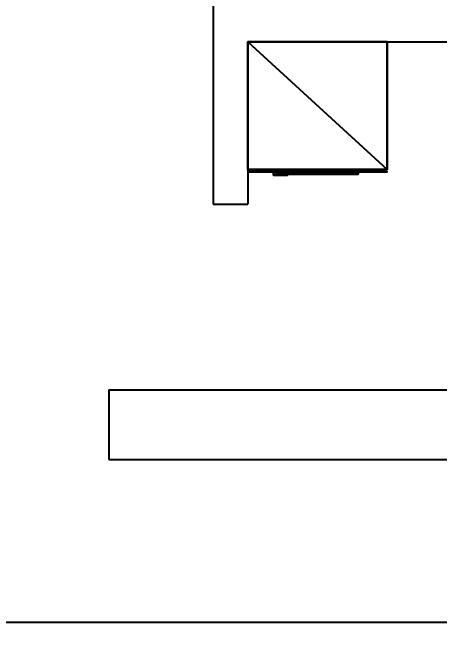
# Model space of a CAD drawing. Header units: metres. Extents: x -46 to 153, y -1 to 83.
# Drawn here: x -37.847 to -36.004, y 42.197 to 44.922 of the extents above; entities that cross this region are included whole.
import ezdxf

# ---------------------------------------------------------------- set-up
doc = ezdxf.new("R2010")
doc.units = ezdxf.units.M
doc.header["$LTSCALE"] = 0.018
for name, color, linetype in [('3DKITBATH', 3, 'Continuous'), ('DIMBLK', 3, 'Continuous'), ('LAYER-ON', 4, 'Continuous')]:
    doc.layers.add(name, color=color, linetype=linetype)
doc.styles.get("Standard").update_dxf_attribs({"font": 'ugtxt.shx'})
doc.dimstyles.new('CADWDOT', dxfattribs={"dimscale": 0.05, "dimtxt": 1.8, "dimasz": 0.08, "dimexe": 2, "dimexo": 0, "dimgap": 0.09, "dimtad": 0, "dimrnd": 0.001, "dimzin": 0, "dimdsep": 46, "dimtxsty": 'Standard', "dimblk": 'ARTDIM', "dimblk1": 'ARTDIM', "dimblk2": 'ARTDIM', "dimsah": 1, "dimcen": 0.09, "dimdle": 0.05, "dimse1": 1, "dimse2": 1, "dimadec": 0, "dimazin": 0, "dimtfac": 1, "dimtdec": 4, "dimtmove": 0, "dimatfit": 3, "dimldrblk": 'ARTDIM', "dimfxl": 0, "dimtvp": 0.9999, "dimtolj": 1, "dimtzin": 0, "dimarcsym": 0})

# ---------------------------------------------------------------- blocks, each defined once
blk = doc.blocks.new('ARTDIM')
at = {"layer": 'DIMBLK'}
for p, q in [((0, -24.9975), (0, 24.9975)), ((-24.9975, 0), (24.9975, 0))]:
    blk.add_line(p, q, dxfattribs=at)
blk.add_circle((0, 0), 8.25, dxfattribs=at)
blk = doc.blocks.new('*D134')
at = {"color": 0, "lineweight": -2, "transparency": 16777216}
blk.add_line((-44.8294, 42.2967), (-32.8374, 42.2967), dxfattribs=at)
at = {"layer": 'Defpoints', "color": 0, "transparency": 16777216}
for p in [(-44.8334, 42.9967), (-32.8334, 42.9967), (-32.8334, 42.2967)]:
    blk.add_point(p, dxfattribs=at)
at = {"color": 0, "lineweight": -2, "transparency": 16777216, "xscale": 0.004, "yscale": 0.004, "zscale": 0.004, "rotation": 180}
blk.add_blockref('ARTDIM', (-44.8334, 42.2967), dxfattribs=at)
at = {"color": 0, "lineweight": -2, "transparency": 16777216, "xscale": 0.004, "yscale": 0.004, "zscale": 0.004}
blk.add_blockref('ARTDIM', (-32.8334, 42.2967), dxfattribs=at)
at = {"color": 0, "transparency": 16777216, "insert": (-38.8334, 42.3867), "char_height": 0.09, "attachment_point": 5}
blk.add_mtext('\\A1;12.00', dxfattribs=at)
blk = doc.blocks.new('cwki31')
at = {"layer": '3DKITBATH', "color": 239, "extrusion": (0, -1, 6.12574e-17)}
blk.add_line((0, 0, 0.725), (0.6, 0, 0.725), dxfattribs=at)
at = {"layer": '3DKITBATH', "color": 192, "extrusion": (0, -1, 6.12574e-17)}
for p, q in [((0.025, -0.01, 0.025), (0.025, -0.01)), ((0.575, -0.01, 0.025), (0.575, -0.01))]:
    blk.add_line(p, q, dxfattribs=at)
at = {"layer": '3DKITBATH', "color": 235, "extrusion": (0, -1, 6.12574e-17)}
blk.add_line((0.475, -0.01, 0.8125), (0.475, -0.01, 0.7625), dxfattribs=at)
blk.add_circle((0.3, 0.45, 0.0213), 0.145, dxfattribs=at)
at = {"layer": '3DKITBATH', "color": 192}
for points in [[(0, -0.01, 0.025), (0.6, -0.01, 0.025), (0.6, -0.01), (0, -0.01)], [(0.45, -0.01, 0.075), (0.45, -0.01, 0.175), (0.55, -0.01, 0.175), (0.55, -0.01, 0.075)]]:
    blk.add_3dface(points, dxfattribs=at)
at = {"layer": '3DKITBATH', "color": 235}
blk.add_3dface([(0.3, -0.01, 0.7625), (0.55, -0.01, 0.7625), (0.55, -0.01, 0.8125), (0.3, -0.01, 0.8125)], dxfattribs=at)
at = {"layer": '3DKITBATH', "color": 239}
mesh = blk.add_polyface(dxfattribs=at)
corners = [(0, 0.55, 0.85), (0, 0.55), (0.6, 0.55, 0.85), (0.6, 0.55), (0.6, 0, 0.85), (0, 0), (0.6, 0), (0, 0, 0.85)]
mesh.append_faces([[corners[k] for k in face] for face in [(2, 0, 4, 4), (7, 4, 0, 0), (2, 4, 3, 3), (6, 3, 4, 4), (4, 7, 6, 6), (5, 6, 7, 7)]], dxfattribs={"vtx1": -1, "vtx2": -1, "color": 239})
mesh.append_faces([[corners[k] for k in face] for face in [(0, 2, 3, 3), (3, 1, 0, 0), (7, 0, 1, 1), (1, 5, 7, 7)]], dxfattribs={"vtx2": -1, "vtx3": -1, "color": 239})
at = {"layer": '3DKITBATH', "color": 192}
mesh = blk.add_polyface(dxfattribs=at)
corners = [(0.2323, 0, 0.7741), (0.2323, -0.01, 0.7741), (0.1323, 0, 0.7741), (0.1323, -0.01, 0.7741), (0.2247, 0, 0.7628), (0.2247, -0.01, 0.7628), (0.1247, 0, 0.7628), (0.1247, -0.01, 0.7628), (0.2134, 0, 0.7552), (0.2134, -0.01, 0.7552), (0.1134, 0, 0.7552), (0.1134, -0.01, 0.7552), (0.2, 0, 0.7525), (0.2, -0.01, 0.7525), (0.1, 0, 0.7525), (0.1, -0.01, 0.7525), (0.1866, 0, 0.7552), (0.1866, -0.01, 0.7552), (0.0866, 0, 0.7552), (0.0866, -0.01, 0.7552), (0.1753, 0, 0.7628), (0.1753, -0.01, 0.7628), (0.0753, 0, 0.7628), (0.0753, -0.01, 0.7628), (0.1677, 0, 0.7741), (0.1677, -0.01, 0.7741), (0.0677, 0, 0.7741), (0.0677, -0.01, 0.7741), (0.165, 0, 0.7875), (0.165, -0.01, 0.7875), (0.065, 0, 0.7875), (0.065, -0.01, 0.7875), (0.1677, 0, 0.8009), (0.1677, -0.01, 0.8009), (0.0677, 0, 0.8009), (0.0677, -0.01, 0.8009), (0.1753, 0, 0.8122), (0.1753, -0.01, 0.8122), (0.0753, 0, 0.8122), (0.0753, -0.01, 0.8122), (0.1866, 0, 0.8198), (0.1866, -0.01, 0.8198), (0.0866, 0, 0.8198), (0.0866, -0.01, 0.8198), (0.2, 0, 0.8225), (0.2, -0.01, 0.8225), (0.1, 0, 0.8225), (0.1, -0.01, 0.8225), (0.2134, 0, 0.8198), (0.2134, -0.01, 0.8198), (0.1134, 0, 0.8198), (0.1134, -0.01, 0.8198), (0.2247, 0, 0.8122), (0.2247, -0.01, 0.8122), (0.1247, 0, 0.8122), (0.1247, -0.01, 0.8122), (0.2323, 0, 0.8009), (0.2323, -0.01, 0.8009), (0.235, -0.01, 0.7875), (0.235, 0, 0.7875), (0.1323, 0, 0.8009), (0.1323, -0.01, 0.8009), (0.135, -0.01, 0.7875), (0.135, 0, 0.7875)]
mesh.append_faces([[corners[k] for k in face] for face in [(48, 56, 44, 44), (44, 56, 40, 40), (40, 56, 36, 36), (36, 56, 32, 32), (32, 56, 28, 28), (28, 56, 24, 24), (24, 56, 20, 20), (20, 56, 16, 16), (16, 56, 12, 12), (12, 56, 8, 8), (8, 56, 4, 4), (4, 56, 0, 0), (50, 60, 46, 46), (46, 60, 42, 42), (42, 60, 38, 38), (38, 60, 34, 34), (34, 60, 30, 30), (30, 60, 26, 26), (26, 60, 22, 22), (22, 60, 18, 18), (18, 60, 14, 14), (14, 60, 10, 10), (10, 60, 6, 6), (6, 60, 2, 2)]], dxfattribs={"vtx0": -1, "vtx1": -1, "vtx2": -1, "color": 192})
mesh.append_faces([[corners[k] for k in face] for face in [(57, 1, 58, 58), (61, 3, 62, 62), (0, 56, 59, 59), (2, 60, 63, 63)]], dxfattribs={"vtx0": -1, "vtx2": -1, "color": 192})
mesh.append_faces([[corners[k] for k in face] for face in [(57, 49, 45, 45), (57, 45, 41, 41), (57, 41, 37, 37), (57, 37, 33, 33), (57, 33, 29, 29), (57, 29, 25, 25), (57, 25, 21, 21), (57, 21, 17, 17), (57, 17, 13, 13), (57, 13, 9, 9), (57, 9, 5, 5), (57, 5, 1, 1), (61, 51, 47, 47), (61, 47, 43, 43), (61, 43, 39, 39), (61, 39, 35, 35), (61, 35, 31, 31), (61, 31, 27, 27), (61, 27, 23, 23), (61, 23, 19, 19), (61, 19, 15, 15), (61, 15, 11, 11), (61, 11, 7, 7), (61, 7, 3, 3)]], dxfattribs={"vtx0": -1, "vtx2": -1, "vtx3": -1, "color": 192})
mesh.append_faces([[corners[k] for k in face] for face in [(52, 56, 48, 48), (54, 60, 50, 50)]], dxfattribs={"vtx1": -1, "vtx2": -1, "color": 192})
mesh.append_faces([[corners[k] for k in face] for face in [(57, 53, 49, 49), (61, 55, 51, 51), (0, 59, 58, 58), (58, 1, 0, 0), (2, 63, 62, 62), (62, 3, 2, 2), (4, 0, 1, 1), (1, 5, 4, 4), (6, 2, 3, 3), (3, 7, 6, 6), (8, 4, 5, 5), (5, 9, 8, 8), (10, 6, 7, 7), (7, 11, 10, 10), (12, 8, 9, 9), (9, 13, 12, 12), (14, 10, 11, 11), (11, 15, 14, 14), (16, 12, 13, 13), (13, 17, 16, 16), (18, 14, 15, 15), (15, 19, 18, 18), (20, 16, 17, 17), (17, 21, 20, 20), (22, 18, 19, 19), (19, 23, 22, 22), (24, 20, 21, 21), (21, 25, 24, 24), (26, 22, 23, 23), (23, 27, 26, 26), (28, 24, 25, 25), (25, 29, 28, 28), (30, 26, 27, 27), (27, 31, 30, 30), (32, 28, 29, 29), (29, 33, 32, 32), (34, 30, 31, 31), (31, 35, 34, 34), (36, 32, 33, 33), (33, 37, 36, 36), (38, 34, 35, 35), (35, 39, 38, 38), (40, 36, 37, 37), (37, 41, 40, 40), (42, 38, 39, 39), (39, 43, 42, 42), (44, 40, 41, 41), (41, 45, 44, 44), (46, 42, 43, 43), (43, 47, 46, 46), (48, 44, 45, 45), (45, 49, 48, 48), (50, 46, 47, 47), (47, 51, 50, 50), (52, 48, 49, 49), (49, 53, 52, 52), (54, 50, 51, 51), (51, 55, 54, 54), (56, 52, 53, 53), (53, 57, 56, 56), (60, 54, 55, 55), (55, 61, 60, 60), (59, 56, 57, 57), (57, 58, 59, 59), (63, 60, 61, 61), (61, 62, 63, 63)]], dxfattribs={"vtx2": -1, "vtx3": -1, "color": 192})
at = {"layer": '3DKITBATH', "color": 231}
mesh = blk.add_polyface(dxfattribs=at)
corners = [(0.17, 0, 0.5), (0.17, 0, 0.4), (0.11, 0, 0.5), (0.11, 0, 0.4), (0.17, -0.025, 0.4), (0.11, -0.025, 0.5), (0.11, -0.025, 0.4), (0.17, -0.025, 0.5)]
mesh.append_faces([[corners[k] for k in face] for face in [(7, 0, 5, 5), (2, 5, 0, 0), (4, 1, 7, 7), (0, 7, 1, 1), (6, 3, 4, 4), (1, 4, 3, 3), (3, 2, 1, 1), (0, 1, 2, 2), (6, 5, 3, 3), (2, 3, 5, 5), (4, 7, 6, 6), (5, 6, 7, 7)]], dxfattribs={"vtx1": -1, "vtx2": -1, "color": 231})
mesh = blk.add_polyface(dxfattribs=at)
corners = [(0.4723, 0, 0.4196), (0.4723, -0.02, 0.4196), (0.4644, 0, 0.3901), (0.4644, -0.02, 0.3901), (0.4516, 0, 0.3625), (0.4516, -0.02, 0.3625), (0.4341, 0, 0.3375), (0.4341, -0.02, 0.3375), (0.4125, 0, 0.3159), (0.4125, -0.02, 0.3159), (0.3875, 0, 0.2984), (0.3875, -0.02, 0.2984), (0.3599, 0, 0.2856), (0.3599, -0.02, 0.2856), (0.3304, 0, 0.2777), (0.3304, -0.02, 0.2777), (0.3, 0, 0.275), (0.3, -0.02, 0.275), (0.2696, 0, 0.2777), (0.2696, -0.02, 0.2777), (0.2401, 0, 0.2856), (0.2401, -0.02, 0.2856), (0.2125, 0, 0.2984), (0.2125, -0.02, 0.2984), (0.1875, 0, 0.3159), (0.1875, -0.02, 0.3159), (0.1659, 0, 0.3375), (0.1659, -0.02, 0.3375), (0.1484, 0, 0.3625), (0.1484, -0.02, 0.3625), (0.1356, 0, 0.3901), (0.1356, -0.02, 0.3901), (0.1277, 0, 0.4196), (0.1277, -0.02, 0.4196), (0.125, 0, 0.45), (0.125, -0.02, 0.45), (0.1277, 0, 0.4804), (0.1277, -0.02, 0.4804), (0.1356, 0, 0.5099), (0.1356, -0.02, 0.5099), (0.1484, 0, 0.5375), (0.1484, -0.02, 0.5375), (0.1659, 0, 0.5625), (0.1659, -0.02, 0.5625), (0.1875, 0, 0.5841), (0.1875, -0.02, 0.5841), (0.2125, 0, 0.6016), (0.2125, -0.02, 0.6016), (0.2401, 0, 0.6144), (0.2401, -0.02, 0.6144), (0.2696, 0, 0.6223), (0.2696, -0.02, 0.6223), (0.3, 0, 0.625), (0.3, -0.02, 0.625), (0.3304, 0, 0.6223), (0.3304, -0.02, 0.6223), (0.3599, 0, 0.6144), (0.3599, -0.02, 0.6144), (0.3875, 0, 0.6016), (0.3875, -0.02, 0.6016), (0.4125, 0, 0.5841), (0.4125, -0.02, 0.5841), (0.4341, 0, 0.5625), (0.4341, -0.02, 0.5625), (0.4516, 0, 0.5375), (0.4516, -0.02, 0.5375), (0.4644, 0, 0.5099), (0.4644, -0.02, 0.5099), (0.4723, 0, 0.4804), (0.4723, -0.02, 0.4804), (0.475, -0.02, 0.45), (0.475, 0, 0.45)]
mesh.append_faces([[corners[k] for k in face] for face in [(64, 68, 62, 62), (62, 68, 60, 60), (60, 68, 58, 58), (58, 68, 56, 56), (56, 68, 54, 54), (54, 68, 52, 52), (52, 68, 50, 50), (50, 68, 48, 48), (48, 68, 46, 46), (46, 68, 44, 44), (44, 68, 42, 42), (42, 68, 40, 40), (40, 68, 38, 38), (38, 68, 36, 36), (36, 68, 34, 34), (34, 68, 32, 32), (32, 68, 30, 30), (30, 68, 28, 28), (28, 68, 26, 26), (26, 68, 24, 24), (24, 68, 22, 22), (22, 68, 20, 20), (20, 68, 18, 18), (18, 68, 16, 16), (16, 68, 14, 14), (14, 68, 12, 12), (12, 68, 10, 10), (10, 68, 8, 8), (8, 68, 6, 6), (6, 68, 4, 4), (4, 68, 2, 2), (2, 68, 0, 0)]], dxfattribs={"vtx0": -1, "vtx1": -1, "vtx2": -1, "color": 231})
mesh.append_faces([[corners[k] for k in face] for face in [(69, 1, 70, 70), (0, 68, 71, 71)]], dxfattribs={"vtx0": -1, "vtx2": -1, "color": 231})
mesh.append_faces([[corners[k] for k in face] for face in [(69, 65, 63, 63), (69, 63, 61, 61), (69, 61, 59, 59), (69, 59, 57, 57), (69, 57, 55, 55), (69, 55, 53, 53), (69, 53, 51, 51), (69, 51, 49, 49), (69, 49, 47, 47), (69, 47, 45, 45), (69, 45, 43, 43), (69, 43, 41, 41), (69, 41, 39, 39), (69, 39, 37, 37), (69, 37, 35, 35), (69, 35, 33, 33), (69, 33, 31, 31), (69, 31, 29, 29), (69, 29, 27, 27), (69, 27, 25, 25), (69, 25, 23, 23), (69, 23, 21, 21), (69, 21, 19, 19), (69, 19, 17, 17), (69, 17, 15, 15), (69, 15, 13, 13), (69, 13, 11, 11), (69, 11, 9, 9), (69, 9, 7, 7), (69, 7, 5, 5), (69, 5, 3, 3), (69, 3, 1, 1)]], dxfattribs={"vtx0": -1, "vtx2": -1, "vtx3": -1, "color": 231})
mesh.append_faces([[corners[k] for k in face] for face in [(66, 68, 64, 64)]], dxfattribs={"vtx1": -1, "vtx2": -1, "color": 231})
mesh.append_faces([[corners[k] for k in face] for face in [(69, 67, 65, 65), (0, 71, 70, 70), (70, 1, 0, 0), (2, 0, 1, 1), (1, 3, 2, 2), (4, 2, 3, 3), (3, 5, 4, 4), (6, 4, 5, 5), (5, 7, 6, 6), (8, 6, 7, 7), (7, 9, 8, 8), (10, 8, 9, 9), (9, 11, 10, 10), (12, 10, 11, 11), (11, 13, 12, 12), (14, 12, 13, 13), (13, 15, 14, 14), (16, 14, 15, 15), (15, 17, 16, 16), (18, 16, 17, 17), (17, 19, 18, 18), (20, 18, 19, 19), (19, 21, 20, 20), (22, 20, 21, 21), (21, 23, 22, 22), (24, 22, 23, 23), (23, 25, 24, 24), (26, 24, 25, 25), (25, 27, 26, 26), (28, 26, 27, 27), (27, 29, 28, 28), (30, 28, 29, 29), (29, 31, 30, 30), (32, 30, 31, 31), (31, 33, 32, 32), (34, 32, 33, 33), (33, 35, 34, 34), (36, 34, 35, 35), (35, 37, 36, 36), (38, 36, 37, 37), (37, 39, 38, 38), (40, 38, 39, 39), (39, 41, 40, 40), (42, 40, 41, 41), (41, 43, 42, 42), (44, 42, 43, 43), (43, 45, 44, 44), (46, 44, 45, 45), (45, 47, 46, 46), (48, 46, 47, 47), (47, 49, 48, 48), (50, 48, 49, 49), (49, 51, 50, 50), (52, 50, 51, 51), (51, 53, 52, 52), (54, 52, 53, 53), (53, 55, 54, 54), (56, 54, 55, 55), (55, 57, 56, 56), (58, 56, 57, 57), (57, 59, 58, 58), (60, 58, 59, 59), (59, 61, 60, 60), (62, 60, 61, 61), (61, 63, 62, 62), (64, 62, 63, 63), (63, 65, 64, 64), (66, 64, 65, 65), (65, 67, 66, 66), (68, 66, 67, 67), (67, 69, 68, 68), (71, 68, 69, 69), (69, 70, 71, 71)]], dxfattribs={"vtx2": -1, "vtx3": -1, "color": 231})

msp = doc.modelspace()

# ---------------------------------------------------------------- linework, layer by layer
for p, q in [((-36.9834, 46.0967), (-36.9834, 44.0967)), ((-36.8334, 44.7967), (-33.1334, 44.7967)), ((-36.8334, 44.7967), (-36.8334, 44.0967)), ((-36.8334, 44.7967), (-35.6334, 44.7967)), ((-36.9834, 44.0967), (-36.8334, 44.0967)), ((-37.4334, 43.2967), (-34.1834, 43.2967)), ((-37.4334, 43.2967), (-37.4334, 42.9967)), ((-37.4334, 42.9967), (-34.1834, 42.9967))]:
    msp.add_line(p, q)

# ---------------------------------------------------------------- block references
at = {"layer": 'LAYER-ON'}
msp.add_blockref('cwki31', (-36.8334, 44.2467), dxfattribs=at)

# ---------------------------------------------------------------- dimensions: what is measured, and where the dimension line sits
dim = msp.add_linear_dim(base=(-32.8334, 42.2967), p1=(-44.8334, 42.9967), p2=(-32.8334, 42.9967), dimstyle='CADWDOT')
dim.commit()
dim.dimension.update_dxf_attribs({"geometry": '*D134', "text_midpoint": (-38.8334, 42.3867)})

doc.saveas('drawing.dxf')
